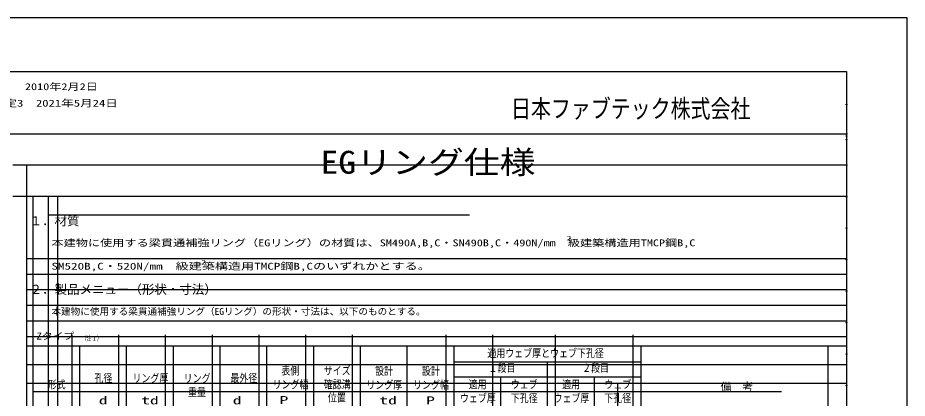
# Model space of a CAD drawing. Units: millimetres on the paper. Extents: x -420 to 420, y -297 to 297.
# Drawn here: x 135.3 to 420.5, y 175 to 297 of the extents above; entities that cross this region are included whole.
import ezdxf
from ezdxf.enums import TextEntityAlignment as Align

# ---------------------------------------------------------------- set-up
doc = ezdxf.new("R2010")
doc.units = ezdxf.units.MM
for name, color, linetype in [('0-0', 7, 'Continuous'), ('0-3_HOJO', 6, 'Continuous'), ('0-4_HWAKU', 7, 'Continuous'), ('0-7_MOJI', 7, 'Continuous'), ('0-A_WAKU', 7, 'Continuous'), ('0-B_DEFPOINTS', 7, 'Continuous'), ('0-C_000Waku', 7, 'Continuous'), ('0-E_ZUWAKU', 7, 'Continuous')]:
    doc.layers.add(name, color=color, linetype=linetype)
doc.styles.add('ＭＳ ゴシック', font='')
doc.styles.get('ＭＳ ゴシック').set_extended_font_data('MS Gothic')

msp = doc.modelspace()

# ---------------------------------------------------------------- linework, layer by layer
at = {"layer": '0-0'}
for p, q in [((133.667, 239.8), (401, 239.8)), ((245.167, -68.2), (245.167, 191.8))]:
    msp.add_line(p, q, dxfattribs=at)
at = {"layer": '0-3_HOJO'}
for p, q in [((133.667, 249.8), (401, 249.8)), ((138.167, -256.5), (138.167, 249.8)), ((140.167, -256.5), (140.167, 239.8)), ((145.167, -256.5), (145.167, 239.8)), ((145.167, 239.8), (280.167, 239.8)), ((148.167, -256.5), (148.167, 239.8)), ((145.167, 233.8), (280.167, 233.8)), ((138.167, 219.8), (401, 219.8)), ((138.167, 214.8), (401, 214.8)), ((138.167, 209.8), (401, 209.8)), ((138.167, 204.8), (401, 204.8)), ((138.167, 199.8), (401, 199.8)), ((138.167, 194.8), (401, 194.8)), ((152.667, 24.3), (152.667, 195.3)), ((167.667, 24.3), (167.667, 195.3)), ((182.667, 24.3), (182.667, 195.3)), ((197.667, 24.3), (197.667, 195.3)), ((212.667, 24.3), (212.667, 195.3)), ((227.667, 24.3), (227.667, 195.3)), ((242.667, 24.3), (242.667, 195.3)), ((272.667, 24.3), (272.667, 195.3)), ((287.667, 24.3), (287.667, 195.3)), ((307.667, 24.3), (307.667, 195.3)), ((332.667, 24.3), (332.667, 195.3)), ((138.167, 191.8), (401, 191.8)), ((138.167, 185.8), (401, 185.8)), ((138.167, 179.8), (401, 179.8)), ((327.667, -68.2), (327.667, 179.8)), ((140.167, 177.097), (380.167, 177.097))]:
    msp.add_line(p, q, dxfattribs=at)
at = {"layer": '0-4_HWAKU'}
for p, q in [((140.167, -68.2), (140.167, 191.8)), ((155.167, -68.2), (155.167, 191.8)), ((170.167, -68.2), (170.167, 191.8)), ((185.167, -68.2), (185.167, 191.8)), ((200.167, -68.2), (200.167, 191.8)), ((215.167, -68.2), (215.167, 191.8)), ((230.167, -68.2), (230.167, 191.8)), ((260.167, -68.2), (260.167, 191.8)), ((335.167, -68.2), (335.167, 191.8)), ((395.167, -68.2), (395.167, 191.8)), ((305.167, -68.2), (305.167, 186.597)), ((290.167, -68.2), (290.167, 181.8)), ((320.167, -68.2), (320.167, 181.8))]:
    msp.add_line(p, q, dxfattribs=at)
at = {"layer": '0-A_WAKU'}
for p, q in [((-401, 259.8), (401, 259.8)), ((140.167, 191.8), (395.167, 191.8)), ((275.167, -68.2), (275.167, 191.8)), ((275.167, 186.597), (335.167, 186.597)), ((275.167, 181.8), (335.167, 181.8))]:
    msp.add_line(p, q, dxfattribs=at)
msp.add_lwpolyline([(-401, 279.8), (401, 279.8), (401, -256.5), (-401, -256.5)], close=True, dxfattribs=at)
at = {"layer": '0-B_DEFPOINTS'}
msp.add_lwpolyline([(-420.5, -297), (420.5, -297), (420.5, 297), (-420.5, 297)], close=True, dxfattribs=at)
at = {"layer": '0-C_000Waku'}
msp.add_lwpolyline([(-420.5, -297), (420.5, -297), (420.5, 297), (-420.5, 297)], close=True, dxfattribs=at)
at = {"layer": '0-E_ZUWAKU', "color": 8}
msp.add_line((-401, 279.8), (401, 279.8), dxfattribs=at)
at = {"layer": '0-E_ZUWAKU'}
for centre in [(401, 269.2), (401, 259.8), (401, 259.1), (401, 257.9), (401, 249.7), (401, 239.6), (401, 229.5), (401, 219.4), (401, 209.3), (401, 199.2), (401, 189.1), (401, 179)]:
    msp.add_circle(centre, 0.125, dxfattribs=at)

# ---------------------------------------------------------------- texts
at = {"layer": '0-7_MOJI', "style": 'ＭＳ ゴシック'}
for s, height, width, p in [('GBRC性能証明\u3000\u3000\u3000\u30002010年2月2日', 2.199, 1.3, (98.619, 273.132)), ('GBRC性能証明\u3000改定3\u30002021年5月24日', 2.199, 1.35, (98.619, 267.844)), ('日本ファブテック株式会社', 5.865, 0.8, (293.433, 263.168)), ('EGリング仕様', 7.331, 1.15, (232.333, 244.8)), ('本建物に使用する梁貫通補強リング（EGリング）の材質は、SM490A,B,C・SN490B,C・490N/mm\u3000級建築構造用TMCP鋼B,C\u3000', 2.199, 1.3, (146.082, 223.046)), ('2', 1.466, 1.6, (311.248, 225.169)), ('SM520B,C・520N/mm\u3000級建築構造用TMCP鋼B,Cのいずれかとする。', 2.199, 1.4, (146.082, 215.546)), ('2', 1.466, 1.6, (194.076, 217.373)), ('Zタイプ', 2.199, 1.15, (141.273, 193.148)), ('（注１）', 1.466, 0.8, (155.689, 192.984)), ('適用ウェブ厚とウェブ下孔径', 2.566, 0.8, (285.857, 187.361)), ('表側', 2.566, 0.8, (219.81, 181.746)), ('サイズ', 2.566, 0.8, (233.41, 181.746)), ('１段目', 2.566, 0.8, (286.239, 182.629)), ('２段目', 2.566, 0.8, (316.239, 182.629)), ('孔径', 2.566, 0.8, (159.867, 179.347)), ('リング厚', 2.566, 0.8, (172.067, 179.347)), ('リング', 2.566, 0.8, (188.467, 179.291)), ('最外径', 2.566, 0.8, (203.467, 179.39)), ('設計', 2.566, 0.8, (249.867, 181.643)), ('設計', 2.566, 0.8, (264.867, 181.643)), ('形式', 2.566, 0.8, (144.867, 177.291)), ('リング幅', 2.566, 0.8, (217.01, 177.336)), ('確認溝', 2.566, 0.8, (233.41, 177.336)), ('リング厚', 2.566, 0.8, (247.067, 177.234)), ('リング幅', 2.566, 0.8, (262.067, 177.234)), ('適用', 2.566, 0.8, (279.867, 177.347)), ('ウェブ', 2.566, 0.8, (293.369, 177.347)), ('適用', 2.566, 0.8, (309.867, 177.347)), ('ウェブ', 2.566, 0.8, (323.369, 177.347)), ('重量', 2.566, 0.8, (189.867, 174.882)), ('d', 2.566, 1.6, (161.267, 172.234)), ('td', 2.566, 1.6, (174.867, 172.234)), ('d', 2.566, 1.6, (204.214, 172.234)), ('P', 2.566, 1.6, (219.228, 172.336)), ('位置', 2.566, 0.8, (234.728, 173.084)), ('td', 2.566, 1.6, (251.229, 172.234)), ('P', 2.566, 1.6, (266.236, 172.234)), ('ウェブ厚', 2.566, 0.8, (277.067, 172.937)), ('下孔径', 2.566, 0.8, (293.369, 172.937)), ('ウェブ厚', 2.566, 0.8, (307.067, 172.937)), ('下孔径', 2.566, 0.8, (323.369, 172.937))]:
    msp.add_text(s, height=height, dxfattribs=dict(at, width=width)).set_placement(p, align=Align.BOTTOM_LEFT)
for s, height, p in [('１．材質', 2.933, (139.082, 229.546)), ('２．製品メニュー（形状・寸法）', 2.933, (139.082, 207.546)), ('本建物に使用する梁貫通補強リング（EGリング）の形状・寸法は、以下のものとする。', 2.199, (146.082, 201.046)), ('備\u3000考', 2.566, (360.642, 176.554))]:
    msp.add_text(s, height=height, dxfattribs=at).set_placement(p, align=Align.BOTTOM_LEFT)

doc.saveas('drawing.dxf')
